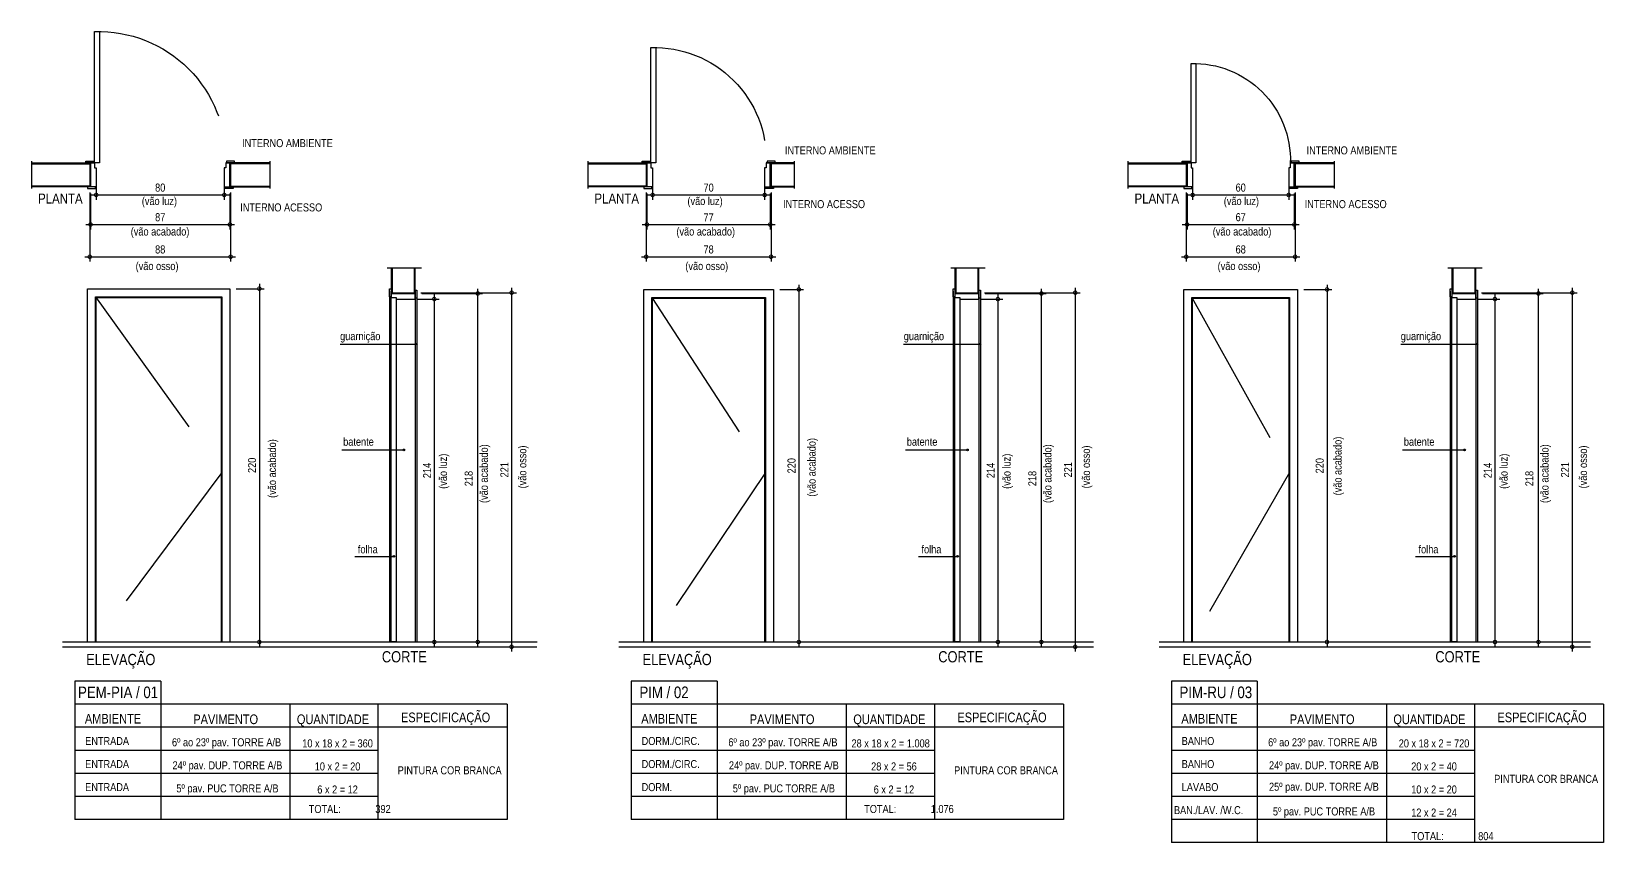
# Model space of a CAD drawing. Header units: metres. Extents: x -0.4 to 43, y -6.3 to 5.
# Drawn here: x 0 to 9.82, y -0.29 to 4.77 of the extents above; entities that cross this region are included whole.
import ezdxf

# ---------------------------------------------------------------- set-up
doc = ezdxf.new("R2010")
doc.units = ezdxf.units.M
doc.linetypes.add('DASHEDX2', pattern=[1.5, 1, -0.5])
for name, color, linetype in [('ARQ-ALV ACAB', 4, 'Continuous'), ('ARQ-ALV OSSO', 5, 'Continuous'), ('ARQ-AUX1', 1, 'Continuous'), ('ARQ-CAX', 1, 'Continuous'), ('ARQ-CAX @ 1', 1, 'Continuous'), ('ARQ-DIM', 2, 'Continuous'), ('ARQ-ENCH', 1, 'Continuous'), ('ARQ-PRJ', 7, 'DASHEDX2'), ('ARQ-TXT', 2, 'Continuous')]:
    doc.layers.add(name, color=color, linetype=linetype)
doc.styles.add('Adesa', font='ARIALN.TTF')
doc.styles.get("Standard").update_dxf_attribs({"font": 'arial.ttf'})
doc.dimstyles.new('ADESA 1-0025', dxfattribs={"dimtxt": 0.05, "dimasz": 0.045, "dimexe": 0.03, "dimexo": 0.04, "dimgap": 0.02, "dimtad": 1, "dimtoh": 1, "dimdec": 0, "dimlfac": 100, "dimzin": 4, "dimtxsty": 'Adesa', "dimblk": 'DOTSMALL', "dimcen": 1, "dimdle": 0.03, "dimclrd": 1, "dimclre": 1, "dimclrt": 256, "dimazin": 1, "dimtm": 1e-09, "dimtfac": 1, "dimtdec": 0, "dimtix": 1, "dimtmove": 2, "dimatfit": 0, "dimldrblk": 'DOTSMALL', "dimfxl": 0.8, "dimtvp": 2, "dimtolj": 1, "dimtzin": 0, "dimarcsym": 0})

# ---------------------------------------------------------------- blocks, each defined once
blk = doc.blocks.new('*U41')
for points in [[(0, 0), (0, 2.2), (-0.71, 2.2), (-0.71, 0)], [(-0.05, 0), (-0.05, 2.15), (-0.66, 2.15), (-0.66, 0)], [(-0.055, 0), (-0.055, 2.145), (-0.655, 2.145), (-0.655, 0)]]:
    blk.add_lwpolyline(points)
at = {"layer": 'ARQ-PRJ'}
blk.add_lwpolyline([(-0.05, 2.15), (-0.66, 1.0575), (-0.05, 0)], dxfattribs=at)
blk = doc.blocks.new('_DotSmall')
at = {"color": 0, "linetype": 'ByBlock', "const_width": 0.5}
blk.add_lwpolyline([(-0.0625, 0, 1), (0.0625, 0, 1)], format="xyb", close=True, dxfattribs=at)
blk = doc.blocks.new('*D30')
at = {"layer": 'ARQ-DIM', "color": 1, "lineweight": -2, "transparency": 16777216}
for p, q in [((7.2168, 3.7687), (7.2168, 3.338)), ((7.8968, 3.7687), (7.8968, 3.338)), ((7.1868, 3.368), (7.9268, 3.368))]:
    blk.add_line(p, q, dxfattribs=at)
at = {"layer": 'ARQ-DIM', "color": 1, "lineweight": -2, "transparency": 16777216, "xscale": 0.045, "yscale": 0.045, "zscale": 0.045, "rotation": 180}
blk.add_blockref('_DotSmall', (7.2168, 3.368), dxfattribs=at)
at = {"layer": 'ARQ-DIM', "color": 1, "lineweight": -2, "transparency": 16777216, "xscale": 0.045, "yscale": 0.045, "zscale": 0.045}
blk.add_blockref('_DotSmall', (7.8968, 3.368), dxfattribs=at)
at = {"layer": 'ARQ-DIM', "transparency": 16777216, "insert": (7.5568, 3.4135), "char_height": 0.05, "attachment_point": 5, "style": 'Adesa'}
blk.add_mtext('\\A1;68', dxfattribs=at)
blk = doc.blocks.new('*D13')
at = {"layer": 'ARQ-DIM', "color": 1, "lineweight": -2, "transparency": 16777216}
for p, q in [((7.2218, 3.7637), (7.2218, 3.5392)), ((7.8918, 3.7637), (7.8918, 3.5392)), ((7.1918, 3.5692), (7.9218, 3.5692))]:
    blk.add_line(p, q, dxfattribs=at)
at = {"layer": 'ARQ-DIM', "color": 1, "lineweight": -2, "transparency": 16777216, "xscale": 0.045, "yscale": 0.045, "zscale": 0.045, "rotation": 180}
blk.add_blockref('_DotSmall', (7.2218, 3.5692), dxfattribs=at)
at = {"layer": 'ARQ-DIM', "color": 1, "lineweight": -2, "transparency": 16777216, "xscale": 0.045, "yscale": 0.045, "zscale": 0.045}
blk.add_blockref('_DotSmall', (7.8918, 3.5692), dxfattribs=at)
at = {"layer": 'ARQ-DIM', "transparency": 16777216, "insert": (7.5568, 3.6147), "char_height": 0.05, "attachment_point": 5, "style": 'Adesa'}
blk.add_mtext('\\A1;67', dxfattribs=at)
blk = doc.blocks.new('*D14')
at = {"layer": 'ARQ-DIM', "color": 1, "lineweight": -2, "transparency": 16777216}
for p, q in [((7.2268, 3.7539), (7.8868, 3.7539)), ((7.2568, 3.8237), (7.2568, 3.7239)), ((7.8568, 3.8237), (7.8568, 3.7239))]:
    blk.add_line(p, q, dxfattribs=at)
at = {"layer": 'ARQ-DIM', "color": 1, "lineweight": -2, "transparency": 16777216, "xscale": 0.045, "yscale": 0.045, "zscale": 0.045, "rotation": 180}
blk.add_blockref('_DotSmall', (7.2568, 3.7539), dxfattribs=at)
at = {"layer": 'ARQ-DIM', "color": 1, "lineweight": -2, "transparency": 16777216, "xscale": 0.045, "yscale": 0.045, "zscale": 0.045}
blk.add_blockref('_DotSmall', (7.8568, 3.7539), dxfattribs=at)
at = {"layer": 'ARQ-DIM', "transparency": 16777216, "insert": (7.5568, 3.7994), "char_height": 0.05, "attachment_point": 5, "style": 'Adesa'}
blk.add_mtext('\\A1;60', dxfattribs=at)
blk = doc.blocks.new('*D15')
at = {"layer": 'ARQ-DIM', "color": 1, "lineweight": -2, "transparency": 16777216}
for p, q in [((7.9518, 3.1639), (8.1261, 3.1639)), ((8.0961, 3.1939), (8.0961, 0.9339)), ((8.0084, 0.9639), (8.1261, 0.9639))]:
    blk.add_line(p, q, dxfattribs=at)
at = {"layer": 'ARQ-DIM', "color": 1, "lineweight": -2, "transparency": 16777216, "xscale": 0.045, "yscale": 0.045, "zscale": 0.045}
for p, rotation in [((8.0961, 3.1639), 90), ((8.0961, 0.9639), 270)]:
    blk.add_blockref('_DotSmall', p, dxfattribs=dict(at, rotation=rotation))
at = {"layer": 'ARQ-DIM', "transparency": 16777216, "insert": (8.0506, 2.0639), "char_height": 0.05, "attachment_point": 5, "rotation": 90, "style": 'Adesa'}
blk.add_mtext('\\A1;220', dxfattribs=at)
blk = doc.blocks.new('*U40')
for points in [[(-0.045, 0.01), (0.005, 0.01), (0.005, 0), (-0.045, 0)], [(0.665, 0.01), (0.615, 0.01), (0.615, 0), (0.665, 0)], [(-0.055, -0.16), (-0.005, -0.16), (-0.005, -0.15), (-0.055, -0.15)], [(0, -0.15), (0, -0.77), (0.03, -0.77), (0.03, -0.15)], [(0.675, -0.16), (0.625, -0.16), (0.625, -0.15), (0.675, -0.15)]]:
    blk.add_lwpolyline(points, close=True)
for points in [[(-0.04, -0.15), (0, -0.15), (0, -0.12), (0.01, -0.12), (0.01, 0), (-0.025, 0), (-0.025, -0.15)], [(0.66, -0.15), (0.62, -0.15), (0.62, -0.12), (0.61, -0.12), (0.61, 0), (0.645, 0), (0.645, -0.15)]]:
    blk.add_lwpolyline(points)
at = {"layer": 'ARQ-PRJ'}
blk.add_arc((0.0179, -0.1679), 0.6024, 268.29865, 1.70135, dxfattribs=at)
blk = doc.blocks.new('*U39')
for points in [[(0, 0), (0, 2.2), (-0.81, 2.2), (-0.81, 0)], [(-0.05, 0), (-0.05, 2.15), (-0.76, 2.15), (-0.76, 0)], [(-0.055, 0), (-0.055, 2.145), (-0.755, 2.145), (-0.755, 0)]]:
    blk.add_lwpolyline(points)
at = {"layer": 'ARQ-PRJ'}
blk.add_lwpolyline([(-0.05, 2.15), (-0.76, 1.0575), (-0.05, 0)], dxfattribs=at)
blk = doc.blocks.new('*D31')
at = {"layer": 'ARQ-DIM', "color": 1, "lineweight": -2, "transparency": 16777216}
for p, q in [((3.843, 3.7687), (3.843, 3.338)), ((4.623, 3.7687), (4.623, 3.338)), ((3.813, 3.368), (4.653, 3.368))]:
    blk.add_line(p, q, dxfattribs=at)
at = {"layer": 'ARQ-DIM', "color": 1, "lineweight": -2, "transparency": 16777216, "xscale": 0.045, "yscale": 0.045, "zscale": 0.045, "rotation": 180}
blk.add_blockref('_DotSmall', (3.843, 3.368), dxfattribs=at)
at = {"layer": 'ARQ-DIM', "color": 1, "lineweight": -2, "transparency": 16777216, "xscale": 0.045, "yscale": 0.045, "zscale": 0.045}
blk.add_blockref('_DotSmall', (4.623, 3.368), dxfattribs=at)
at = {"layer": 'ARQ-DIM', "transparency": 16777216, "insert": (4.233, 3.4135), "char_height": 0.05, "attachment_point": 5, "style": 'Adesa'}
blk.add_mtext('\\A1;78', dxfattribs=at)
blk = doc.blocks.new('*D16')
at = {"layer": 'ARQ-DIM', "color": 1, "lineweight": -2, "transparency": 16777216}
for p, q in [((3.848, 3.7637), (3.848, 3.5392)), ((4.618, 3.7637), (4.618, 3.5392)), ((3.818, 3.5692), (4.648, 3.5692))]:
    blk.add_line(p, q, dxfattribs=at)
at = {"layer": 'ARQ-DIM', "color": 1, "lineweight": -2, "transparency": 16777216, "xscale": 0.045, "yscale": 0.045, "zscale": 0.045, "rotation": 180}
blk.add_blockref('_DotSmall', (3.848, 3.5692), dxfattribs=at)
at = {"layer": 'ARQ-DIM', "color": 1, "lineweight": -2, "transparency": 16777216, "xscale": 0.045, "yscale": 0.045, "zscale": 0.045}
blk.add_blockref('_DotSmall', (4.618, 3.5692), dxfattribs=at)
at = {"layer": 'ARQ-DIM', "transparency": 16777216, "insert": (4.233, 3.6142), "char_height": 0.05, "attachment_point": 5, "style": 'Adesa'}
blk.add_mtext('\\A1;77', dxfattribs=at)
blk = doc.blocks.new('*D17')
at = {"layer": 'ARQ-DIM', "color": 1, "lineweight": -2, "transparency": 16777216}
for p, q in [((3.853, 3.7539), (4.613, 3.7539)), ((3.883, 3.8237), (3.883, 3.7239)), ((4.583, 3.8237), (4.583, 3.7239))]:
    blk.add_line(p, q, dxfattribs=at)
at = {"layer": 'ARQ-DIM', "color": 1, "lineweight": -2, "transparency": 16777216, "xscale": 0.045, "yscale": 0.045, "zscale": 0.045, "rotation": 180}
blk.add_blockref('_DotSmall', (3.883, 3.7539), dxfattribs=at)
at = {"layer": 'ARQ-DIM', "color": 1, "lineweight": -2, "transparency": 16777216, "xscale": 0.045, "yscale": 0.045, "zscale": 0.045}
blk.add_blockref('_DotSmall', (4.583, 3.7539), dxfattribs=at)
at = {"layer": 'ARQ-DIM', "transparency": 16777216, "insert": (4.233, 3.7994), "char_height": 0.05, "attachment_point": 5, "style": 'Adesa'}
blk.add_mtext('\\A1;70', dxfattribs=at)
blk = doc.blocks.new('*D18')
at = {"layer": 'ARQ-DIM', "color": 1, "lineweight": -2, "transparency": 16777216}
for p, q in [((4.678, 3.1639), (4.8267, 3.1639)), ((4.7967, 3.1939), (4.7967, 0.9339)), ((4.709, 0.9639), (4.8267, 0.9639))]:
    blk.add_line(p, q, dxfattribs=at)
at = {"layer": 'ARQ-DIM', "color": 1, "lineweight": -2, "transparency": 16777216, "xscale": 0.045, "yscale": 0.045, "zscale": 0.045}
for p, rotation in [((4.7967, 3.1639), 90), ((4.7967, 0.9639), 270)]:
    blk.add_blockref('_DotSmall', p, dxfattribs=dict(at, rotation=rotation))
at = {"layer": 'ARQ-DIM', "transparency": 16777216, "insert": (4.7512, 2.0639), "char_height": 0.05, "attachment_point": 5, "rotation": 90, "style": 'Adesa'}
blk.add_mtext('\\A1;220', dxfattribs=at)
blk = doc.blocks.new('*U9')
for points in [[(-0.045, 0.01), (0.005, 0.01), (0.005, 0), (-0.045, 0)], [(0.765, 0.01), (0.715, 0.01), (0.715, 0), (0.765, 0)], [(-0.055, -0.16), (-0.005, -0.16), (-0.005, -0.15), (-0.055, -0.15)], [(0, -0.15), (0, -0.87), (0.03, -0.87), (0.03, -0.15)], [(0.775, -0.16), (0.725, -0.16), (0.725, -0.15), (0.775, -0.15)]]:
    blk.add_lwpolyline(points, close=True)
for points in [[(-0.04, -0.15), (0, -0.15), (0, -0.12), (0.01, -0.12), (0.01, 0), (-0.025, 0), (-0.025, -0.15)], [(0.76, -0.15), (0.72, -0.15), (0.72, -0.12), (0.71, -0.12), (0.71, 0), (0.745, 0), (0.745, -0.15)]]:
    blk.add_lwpolyline(points)
at = {"layer": 'ARQ-PRJ'}
blk.add_arc((0.0208, -0.1708), 0.6995, 268.29865, 1.70135, dxfattribs=at)
blk = doc.blocks.new('*U11')
for points in [[(0, 0), (0, 2.205), (-0.89, 2.205), (-0.89, 0)], [(-0.05, 0), (-0.05, 2.155), (-0.84, 2.155), (-0.84, 0)], [(-0.055, 0), (-0.055, 2.15), (-0.835, 2.15), (-0.835, 0)]]:
    blk.add_lwpolyline(points)
at = {"layer": 'ARQ-PRJ'}
blk.add_lwpolyline([(-0.05, 2.155), (-0.84, 1.0575), (-0.05, 0)], dxfattribs=at)
blk = doc.blocks.new('*D24')
at = {"layer": 'ARQ-DIM', "color": 1, "lineweight": -2, "transparency": 16777216}
for p, q in [((2.7911, 0.9339), (2.7911, 3.1689)), ((2.4406, 3.1389), (2.8211, 3.1389)), ((2.5894, 0.9639), (2.8211, 0.9639))]:
    blk.add_line(p, q, dxfattribs=at)
at = {"layer": 'ARQ-DIM', "color": 1, "lineweight": -2, "transparency": 16777216, "xscale": 0.045, "yscale": 0.045, "zscale": 0.045}
for p, rotation in [((2.7911, 3.1389), 90), ((2.7911, 0.9639), 270)]:
    blk.add_blockref('_DotSmall', p, dxfattribs=dict(at, rotation=rotation))
at = {"layer": 'ARQ-DIM', "transparency": 16777216, "insert": (2.7346, 1.9839), "char_height": 0.05, "attachment_point": 5, "rotation": 90, "style": 'Adesa'}
blk.add_mtext('\\A1;218', dxfattribs=at)
blk = doc.blocks.new('*D25')
at = {"layer": 'ARQ-DIM', "color": 1, "lineweight": -2, "transparency": 16777216}
for p, q in [((2.4106, 3.1039), (2.5494, 3.1039)), ((2.5194, 3.1339), (2.5194, 0.9339)), ((2.4506, 0.9639), (2.5494, 0.9639))]:
    blk.add_line(p, q, dxfattribs=at)
at = {"layer": 'ARQ-DIM', "color": 1, "lineweight": -2, "transparency": 16777216, "xscale": 0.045, "yscale": 0.045, "zscale": 0.045}
for p, rotation in [((2.5194, 3.1039), 90), ((2.5194, 0.9639), 270)]:
    blk.add_blockref('_DotSmall', p, dxfattribs=dict(at, rotation=rotation))
at = {"layer": 'ARQ-DIM', "transparency": 16777216, "insert": (2.4743, 2.0339), "char_height": 0.05, "attachment_point": 5, "rotation": 90, "style": 'Adesa'}
blk.add_mtext('\\A1;214', dxfattribs=at)
blk = doc.blocks.new('*D35')
at = {"layer": 'ARQ-DIM', "color": 1, "lineweight": -2, "transparency": 16777216}
for p, q in [((0.3674, 3.7687), (0.3674, 3.338)), ((1.2474, 3.7687), (1.2474, 3.338)), ((0.3374, 3.368), (1.2774, 3.368))]:
    blk.add_line(p, q, dxfattribs=at)
at = {"layer": 'ARQ-DIM', "color": 1, "lineweight": -2, "transparency": 16777216, "xscale": 0.045, "yscale": 0.045, "zscale": 0.045, "rotation": 180}
blk.add_blockref('_DotSmall', (0.3674, 3.368), dxfattribs=at)
at = {"layer": 'ARQ-DIM', "color": 1, "lineweight": -2, "transparency": 16777216, "xscale": 0.045, "yscale": 0.045, "zscale": 0.045}
blk.add_blockref('_DotSmall', (1.2474, 3.368), dxfattribs=at)
at = {"layer": 'ARQ-DIM', "transparency": 16777216, "insert": (0.8074, 3.4135), "char_height": 0.05, "attachment_point": 5, "style": 'Adesa'}
blk.add_mtext('\\A1;88', dxfattribs=at)
blk = doc.blocks.new('*D26')
at = {"layer": 'ARQ-DIM', "color": 1, "lineweight": -2, "transparency": 16777216}
for p, q in [((0.3724, 3.7637), (0.3724, 3.5392)), ((1.2424, 3.7637), (1.2424, 3.5392)), ((0.3424, 3.5692), (1.2724, 3.5692))]:
    blk.add_line(p, q, dxfattribs=at)
at = {"layer": 'ARQ-DIM', "color": 1, "lineweight": -2, "transparency": 16777216, "xscale": 0.045, "yscale": 0.045, "zscale": 0.045, "rotation": 180}
blk.add_blockref('_DotSmall', (0.3724, 3.5692), dxfattribs=at)
at = {"layer": 'ARQ-DIM', "color": 1, "lineweight": -2, "transparency": 16777216, "xscale": 0.045, "yscale": 0.045, "zscale": 0.045}
blk.add_blockref('_DotSmall', (1.2424, 3.5692), dxfattribs=at)
at = {"layer": 'ARQ-DIM', "transparency": 16777216, "insert": (0.8074, 3.6147), "char_height": 0.05, "attachment_point": 5, "style": 'Adesa'}
blk.add_mtext('\\A1;87', dxfattribs=at)
blk = doc.blocks.new('*D27')
at = {"layer": 'ARQ-DIM', "color": 1, "lineweight": -2, "transparency": 16777216}
for p, q in [((0.3774, 3.7539), (1.2374, 3.7539)), ((0.4074, 3.8237), (0.4074, 3.7239)), ((1.2074, 3.8237), (1.2074, 3.7239))]:
    blk.add_line(p, q, dxfattribs=at)
at = {"layer": 'ARQ-DIM', "color": 1, "lineweight": -2, "transparency": 16777216, "xscale": 0.045, "yscale": 0.045, "zscale": 0.045, "rotation": 180}
blk.add_blockref('_DotSmall', (0.4074, 3.7539), dxfattribs=at)
at = {"layer": 'ARQ-DIM', "color": 1, "lineweight": -2, "transparency": 16777216, "xscale": 0.045, "yscale": 0.045, "zscale": 0.045}
blk.add_blockref('_DotSmall', (1.2074, 3.7539), dxfattribs=at)
at = {"layer": 'ARQ-DIM', "transparency": 16777216, "insert": (0.8074, 3.7994), "char_height": 0.05, "attachment_point": 5, "style": 'Adesa'}
blk.add_mtext('\\A1;80', dxfattribs=at)
blk = doc.blocks.new('*U12')
for p, q in [((-0.015, -0.005), (-0.015, -2.195)), ((0.145, -0.0038), (0.145, -2.195)), ((0.155, -0.005), (0.155, -2.195))]:
    blk.add_line(p, q)
for points in [[(-0.015, 0.01), (-0.005, 0.01), (-0.005, -0.04), (-0.015, -0.04)], [(-0.005, -0.045), (0.025, -0.045), (0.025, -2.195), (-0.005, -2.195)], [(0.145, 0), (0.155, 0), (0.155, -0.05), (0.145, -0.05)]]:
    blk.add_lwpolyline(points, close=True)
blk.add_lwpolyline([(-0.005, -0.02), (-0.005, -0.045), (0.025, -0.045), (0.025, -0.055), (0.145, -0.055), (0.145, -0.02), (-0.005, -0.02)])
blk = doc.blocks.new('*D28')
at = {"layer": 'ARQ-DIM', "color": 1, "lineweight": -2, "transparency": 16777216}
for p, q in [((1.2824, 3.1689), (1.4567, 3.1689)), ((1.4267, 3.1989), (1.4267, 0.9339)), ((1.339, 0.9639), (1.4567, 0.9639))]:
    blk.add_line(p, q, dxfattribs=at)
at = {"layer": 'ARQ-DIM', "color": 1, "lineweight": -2, "transparency": 16777216, "xscale": 0.045, "yscale": 0.045, "zscale": 0.045}
for p, rotation in [((1.4267, 3.1689), 90), ((1.4267, 0.9639), 270)]:
    blk.add_blockref('_DotSmall', p, dxfattribs=dict(at, rotation=rotation))
at = {"layer": 'ARQ-DIM', "transparency": 16777216, "insert": (1.3812, 2.0664), "char_height": 0.05, "attachment_point": 5, "rotation": 90, "style": 'Adesa'}
blk.add_mtext('\\A1;220', dxfattribs=at)
blk = doc.blocks.new('*D29')
at = {"layer": 'ARQ-DIM', "color": 1, "lineweight": -2, "transparency": 16777216}
for p, q in [((2.4356, 3.1439), (3.0324, 3.1439)), ((3.0024, 3.1739), (3.0024, 0.9039)), ((2.3656, 0.9339), (3.0324, 0.9339))]:
    blk.add_line(p, q, dxfattribs=at)
at = {"layer": 'ARQ-DIM', "color": 1, "lineweight": -2, "transparency": 16777216, "xscale": 0.045, "yscale": 0.045, "zscale": 0.045}
for p, rotation in [((3.0024, 3.1439), 90), ((3.0024, 0.9339), 270)]:
    blk.add_blockref('_DotSmall', p, dxfattribs=dict(at, rotation=rotation))
at = {"layer": 'ARQ-DIM', "transparency": 16777216, "insert": (2.9573, 2.0389), "char_height": 0.05, "attachment_point": 5, "rotation": 90, "style": 'Adesa'}
blk.add_mtext('\\A1;221', dxfattribs=at)
blk = doc.blocks.new('*U10')
for points in [[(-0.045, 0.01), (0.005, 0.01), (0.005, 0), (-0.045, 0)], [(0.865, 0.01), (0.815, 0.01), (0.815, 0), (0.865, 0)], [(-0.055, -0.16), (-0.005, -0.16), (-0.005, -0.15), (-0.055, -0.15)], [(0, -0.15), (0, -0.97), (0.03, -0.97), (0.03, -0.15)], [(0.875, -0.16), (0.825, -0.16), (0.825, -0.15), (0.875, -0.15)]]:
    blk.add_lwpolyline(points, close=True)
for points in [[(-0.04, -0.15), (0, -0.15), (0, -0.12), (0.01, -0.12), (0.01, 0), (-0.025, 0), (-0.025, -0.15)], [(0.86, -0.15), (0.82, -0.15), (0.82, -0.12), (0.81, -0.12), (0.81, 0), (0.845, 0), (0.845, -0.15)]]:
    blk.add_lwpolyline(points)
at = {"layer": 'ARQ-PRJ'}
blk.add_arc((0.0237, -0.1737), 0.7967, 268.29865, 1.70135, dxfattribs=at)
blk = doc.blocks.new('*D36')
at = {"layer": 'ARQ-DIM', "color": 1, "lineweight": -2, "transparency": 16777216}
for p, q in [((6.312, 0.9339), (6.312, 3.1689)), ((5.9615, 3.1389), (6.342, 3.1389)), ((6.1102, 0.9639), (6.342, 0.9639))]:
    blk.add_line(p, q, dxfattribs=at)
at = {"layer": 'ARQ-DIM', "color": 1, "lineweight": -2, "transparency": 16777216, "xscale": 0.045, "yscale": 0.045, "zscale": 0.045}
for p, rotation in [((6.312, 3.1389), 90), ((6.312, 0.9639), 270)]:
    blk.add_blockref('_DotSmall', p, dxfattribs=dict(at, rotation=rotation))
at = {"layer": 'ARQ-DIM', "transparency": 16777216, "insert": (6.2555, 1.9839), "char_height": 0.05, "attachment_point": 5, "rotation": 90, "style": 'Adesa'}
blk.add_mtext('\\A1;218', dxfattribs=at)
blk = doc.blocks.new('*D37')
at = {"layer": 'ARQ-DIM', "color": 1, "lineweight": -2, "transparency": 16777216}
for p, q in [((5.9315, 3.1039), (6.0702, 3.1039)), ((6.0402, 3.1339), (6.0402, 0.9339)), ((5.9715, 0.9639), (6.0702, 0.9639))]:
    blk.add_line(p, q, dxfattribs=at)
at = {"layer": 'ARQ-DIM', "color": 1, "lineweight": -2, "transparency": 16777216, "xscale": 0.045, "yscale": 0.045, "zscale": 0.045}
for p, rotation in [((6.0402, 3.1039), 90), ((6.0402, 0.9639), 270)]:
    blk.add_blockref('_DotSmall', p, dxfattribs=dict(at, rotation=rotation))
at = {"layer": 'ARQ-DIM', "transparency": 16777216, "insert": (5.9951, 2.0339), "char_height": 0.05, "attachment_point": 5, "rotation": 90, "style": 'Adesa'}
blk.add_mtext('\\A1;214', dxfattribs=at)
blk = doc.blocks.new('*D38')
at = {"layer": 'ARQ-DIM', "color": 1, "lineweight": -2, "transparency": 16777216}
for p, q in [((5.9565, 3.1439), (6.5533, 3.1439)), ((6.5233, 3.1739), (6.5233, 0.9039)), ((5.8865, 0.9339), (6.5533, 0.9339))]:
    blk.add_line(p, q, dxfattribs=at)
at = {"layer": 'ARQ-DIM', "color": 1, "lineweight": -2, "transparency": 16777216, "xscale": 0.045, "yscale": 0.045, "zscale": 0.045}
for p, rotation in [((6.5233, 3.1439), 90), ((6.5233, 0.9339), 270)]:
    blk.add_blockref('_DotSmall', p, dxfattribs=dict(at, rotation=rotation))
at = {"layer": 'ARQ-DIM', "transparency": 16777216, "insert": (6.4782, 2.0389), "char_height": 0.05, "attachment_point": 5, "rotation": 90, "style": 'Adesa'}
blk.add_mtext('\\A1;221', dxfattribs=at)
blk = doc.blocks.new('*D42')
at = {"layer": 'ARQ-DIM', "color": 1, "lineweight": -2, "transparency": 16777216}
for p, q in [((9.4169, 0.9339), (9.4169, 3.1689)), ((9.0664, 3.1389), (9.4469, 3.1389)), ((9.2151, 0.9639), (9.4469, 0.9639))]:
    blk.add_line(p, q, dxfattribs=at)
at = {"layer": 'ARQ-DIM', "color": 1, "lineweight": -2, "transparency": 16777216, "xscale": 0.045, "yscale": 0.045, "zscale": 0.045}
for p, rotation in [((9.4169, 3.1389), 90), ((9.4169, 0.9639), 270)]:
    blk.add_blockref('_DotSmall', p, dxfattribs=dict(at, rotation=rotation))
at = {"layer": 'ARQ-DIM', "transparency": 16777216, "insert": (9.3604, 1.9839), "char_height": 0.05, "attachment_point": 5, "rotation": 90, "style": 'Adesa'}
blk.add_mtext('\\A1;218', dxfattribs=at)
blk = doc.blocks.new('*D43')
at = {"layer": 'ARQ-DIM', "color": 1, "lineweight": -2, "transparency": 16777216}
for p, q in [((9.0364, 3.1039), (9.1751, 3.1039)), ((9.1451, 3.1339), (9.1451, 0.9339)), ((9.0764, 0.9639), (9.1751, 0.9639))]:
    blk.add_line(p, q, dxfattribs=at)
at = {"layer": 'ARQ-DIM', "color": 1, "lineweight": -2, "transparency": 16777216, "xscale": 0.045, "yscale": 0.045, "zscale": 0.045}
for p, rotation in [((9.1451, 3.1039), 90), ((9.1451, 0.9639), 270)]:
    blk.add_blockref('_DotSmall', p, dxfattribs=dict(at, rotation=rotation))
at = {"layer": 'ARQ-DIM', "transparency": 16777216, "insert": (9.1, 2.0339), "char_height": 0.05, "attachment_point": 5, "rotation": 90, "style": 'Adesa'}
blk.add_mtext('\\A1;214', dxfattribs=at)
blk = doc.blocks.new('*D44')
at = {"layer": 'ARQ-DIM', "color": 1, "lineweight": -2, "transparency": 16777216}
for p, q in [((9.0614, 3.1439), (9.6582, 3.1439)), ((9.6282, 3.1739), (9.6282, 0.9039)), ((8.9914, 0.9339), (9.6582, 0.9339))]:
    blk.add_line(p, q, dxfattribs=at)
at = {"layer": 'ARQ-DIM', "color": 1, "lineweight": -2, "transparency": 16777216, "xscale": 0.045, "yscale": 0.045, "zscale": 0.045}
for p, rotation in [((9.6282, 3.1439), 90), ((9.6282, 0.9339), 270)]:
    blk.add_blockref('_DotSmall', p, dxfattribs=dict(at, rotation=rotation))
at = {"layer": 'ARQ-DIM', "transparency": 16777216, "insert": (9.5831, 2.0389), "char_height": 0.05, "attachment_point": 5, "rotation": 90, "style": 'Adesa'}
blk.add_mtext('\\A1;221', dxfattribs=at)

msp = doc.modelspace()

# ---------------------------------------------------------------- hatches: boundary and pattern name
at = {"layer": 'ARQ-ENCH', "ltscale": 0.01}
h = msp.add_hatch(color=256, dxfattribs=at)
edge = h.paths.add_edge_path()
edge.add_arc((2.4064, 2.8235), 0.00559, 0, 360)
h = msp.add_hatch(color=256, dxfattribs=at)
edge = h.paths.add_edge_path()
edge.add_arc((5.9272, 2.8235), 0.00559, 0, 360)
h = msp.add_hatch(color=256, dxfattribs=at)
edge = h.paths.add_edge_path()
edge.add_arc((9.0321, 2.8235), 0.00559, 0, 360)
h = msp.add_hatch(color=256, dxfattribs=at)
edge = h.paths.add_edge_path()
edge.add_arc((2.3288, 2.1623), 0.00559, 0, 360)
h = msp.add_hatch(color=256, dxfattribs=at)
edge = h.paths.add_edge_path()
edge.add_arc((5.8497, 2.1623), 0.00559, 0, 360)
h = msp.add_hatch(color=256, dxfattribs=at)
edge = h.paths.add_edge_path()
edge.add_arc((8.9546, 2.1623), 0.00559, 0, 360)
h = msp.add_hatch(color=256, dxfattribs=at)
edge = h.paths.add_edge_path()
edge.add_arc((2.2669, 1.4984), 0.00559, 0, 360)
h = msp.add_hatch(color=256, dxfattribs=at)
edge = h.paths.add_edge_path()
edge.add_arc((5.7878, 1.4984), 0.00559, 0, 360)
h = msp.add_hatch(color=256, dxfattribs=at)
edge = h.paths.add_edge_path()
edge.add_arc((8.8927, 1.4984), 0.00559, 0, 360)

# ---------------------------------------------------------------- linework, layer by layer
at = {"layer": 'ARQ-ALV ACAB', "linetype": 'Continuous'}
for p, q in [((0.1976, 0.9639), (3.1612, 0.9639)), ((3.6732, 0.9639), (6.6369, 0.9639)), ((7.047, 0.9639), (9.7418, 0.9639))]:
    msp.add_line(p, q, dxfattribs=at)
at = {"layer": 'ARQ-ALV ACAB', "elevation": 0}
for points in [[(0.003, 3.9537), (0.3724, 3.9537), (0.3724, 3.8037), (0.003, 3.8037)], [(1.4917, 3.9537), (1.2424, 3.9537), (1.2424, 3.8037), (1.4917, 3.8037)], [(3.4786, 3.9537), (3.848, 3.9537), (3.848, 3.8037), (3.4786, 3.8037)], [(4.7674, 3.9537), (4.618, 3.9537), (4.618, 3.8037), (4.7674, 3.8037)], [(6.8524, 3.9537), (7.2218, 3.9537), (7.2218, 3.8037), (6.8524, 3.8037)], [(8.1412, 3.9537), (7.8918, 3.9537), (7.8918, 3.8037), (8.1412, 3.8037)]]:
    msp.add_lwpolyline(points, dxfattribs=at)
at = {"layer": 'ARQ-ALV ACAB', "ltscale": 0.05}
for points in [[(2.2506, 3.2985), (2.2506, 3.1389), (2.4006, 3.1389), (2.4006, 3.2985)], [(5.7715, 3.2985), (5.7715, 3.1389), (5.9215, 3.1389), (5.9215, 3.2985)], [(8.8764, 3.2985), (8.8764, 3.1389), (9.0264, 3.1389), (9.0264, 3.2985)]]:
    msp.add_lwpolyline(points, dxfattribs=at)
at = {"layer": 'ARQ-ALV OSSO', "ltscale": 0.05}
for p, q in [((0.1976, 0.9339), (3.1608, 0.9339)), ((3.6732, 0.9339), (6.6365, 0.9339)), ((7.047, 0.9339), (9.7414, 0.9339))]:
    msp.add_line(p, q, dxfattribs=at)
at = {"layer": 'ARQ-ALV OSSO', "elevation": 0}
for points in [[(0.003, 3.9487), (0.3674, 3.9487), (0.3674, 3.8087), (0.003, 3.8087)], [(1.4917, 3.9487), (1.2474, 3.9487), (1.2474, 3.8087), (1.4917, 3.8087)], [(3.4786, 3.9487), (3.843, 3.9487), (3.843, 3.8087), (3.4786, 3.8087)], [(4.7674, 3.9487), (4.623, 3.9487), (4.623, 3.8087), (4.7674, 3.8087)], [(6.8524, 3.9487), (7.2168, 3.9487), (7.2168, 3.8087), (6.8524, 3.8087)], [(8.1412, 3.9487), (7.8968, 3.9487), (7.8968, 3.8087), (8.1412, 3.8087)]]:
    msp.add_lwpolyline(points, dxfattribs=at)
at = {"layer": 'ARQ-ALV OSSO', "ltscale": 0.05}
for points in [[(2.2556, 3.2985), (2.2556, 3.1439), (2.3956, 3.1439), (2.3956, 3.2985)], [(5.7765, 3.2985), (5.7765, 3.1439), (5.9165, 3.1439), (5.9165, 3.2985)], [(8.8814, 3.2985), (8.8814, 3.1439), (9.0214, 3.1439), (9.0214, 3.2985)]]:
    msp.add_lwpolyline(points, dxfattribs=at)
at = {"layer": 'ARQ-AUX1', "elevation": 0}
for points in [[(0.003, 3.9637), (0.003, 3.7937)], [(1.4917, 3.9637), (1.4917, 3.7937)], [(3.4786, 3.9637), (3.4786, 3.7937)], [(4.7674, 3.9637), (4.7674, 3.7937)], [(6.8524, 3.9637), (6.8524, 3.7937)], [(8.1412, 3.9637), (8.1412, 3.7937)]]:
    msp.add_lwpolyline(points, dxfattribs=at)
at = {"layer": 'ARQ-AUX1'}
for points in [[(2.2261, 3.2985), (2.4389, 3.2985)], [(5.7469, 3.2985), (5.9598, 3.2985)], [(8.8518, 3.2985), (9.0647, 3.2985)]]:
    msp.add_lwpolyline(points, dxfattribs=at)
at = {"layer": 'ARQ-ENCH', "ltscale": 0.01}
for p, q in [((1.9305, 2.8235), (2.4064, 2.8235)), ((5.4514, 2.8235), (5.9272, 2.8235)), ((8.5563, 2.8235), (9.0321, 2.8235)), ((1.9413, 2.1623), (2.3288, 2.1623)), ((5.4621, 2.1623), (5.8497, 2.1623)), ((8.567, 2.1623), (8.9546, 2.1623)), ((2.0235, 1.4984), (2.2613, 1.4984)), ((5.5444, 1.4984), (5.7822, 1.4984)), ((8.6493, 1.4984), (8.8871, 1.4984)), ((0.8108, 0.7192), (0.2747, 0.7192)), ((0.8108, 0.7192), (0.8108, -0.1438)), ((4.2865, 0.7192), (3.7503, 0.7192)), ((4.2865, 0.7192), (4.2865, -0.1438)), ((7.6603, 0.7192), (7.1241, 0.7192)), ((7.6603, 0.7192), (7.6603, -0.2877)), ((0.6133, 0.5754), (0.2747, 0.5754)), ((2.9741, 0.5754), (0.6133, 0.5754)), ((1.6177, 0.5754), (1.6177, -0.1438)), ((2.1677, 0.5754), (2.1677, -0.1438)), ((2.9741, 0.5754), (2.9741, -0.1438)), ((4.089, 0.5754), (3.7503, 0.5754)), ((6.4498, 0.5754), (4.089, 0.5754)), ((5.0933, 0.5754), (5.0933, -0.1438)), ((5.6433, 0.5754), (5.6433, -0.1438)), ((6.4498, 0.5754), (6.4498, -0.1438)), ((7.4627, 0.5754), (7.1241, 0.5754)), ((9.8236, 0.5754), (7.4627, 0.5754)), ((8.4671, 0.5754), (8.4671, -0.2877)), ((9.0171, 0.5754), (9.0171, -0.2877)), ((9.8236, 0.5754), (9.8236, -0.2877)), ((2.9741, 0.4315), (0.2747, 0.4315)), ((2.1677, 0.4315), (0.2747, 0.4315)), ((2.1677, 0.4315), (0.2747, 0.4315)), ((6.4498, 0.4315), (3.7503, 0.4315)), ((5.6433, 0.4315), (3.7503, 0.4315)), ((5.6433, 0.4315), (3.7503, 0.4315)), ((9.8236, 0.4315), (7.1241, 0.4315)), ((9.0171, 0.4315), (7.1241, 0.4315)), ((9.0171, 0.4315), (7.1241, 0.4315)), ((2.1677, 0.2877), (0.2747, 0.2877)), ((2.1677, 0.2877), (0.2747, 0.2877)), ((5.6433, 0.2877), (3.7503, 0.2877)), ((5.6433, 0.2877), (3.7503, 0.2877)), ((9.0171, 0.2877), (7.1241, 0.2877)), ((9.0171, 0.2877), (7.1241, 0.2877)), ((2.1677, 0.1438), (0.2747, 0.1438)), ((2.1677, 0.1438), (0.2747, 0.1438)), ((5.6433, 0.1438), (3.7503, 0.1438)), ((5.6433, 0.1438), (3.7503, 0.1438)), ((9.0171, 0.1438), (7.1241, 0.1438)), ((9.0171, 0.1438), (7.1241, 0.1438)), ((2.1677, 0), (0.2747, 0)), ((2.1677, 0), (0.2747, 0)), ((5.6433, 0), (3.7503, 0)), ((5.6433, 0), (3.7503, 0)), ((9.0171, 0), (7.1241, 0)), ((9.0171, 0), (7.1241, 0)), ((2.9741, -0.1438), (0.2747, -0.1438)), ((2.9741, -0.1438), (0.2747, -0.1438)), ((6.4498, -0.1438), (3.7503, -0.1438)), ((6.4498, -0.1438), (3.7503, -0.1438)), ((9.0171, -0.1438), (7.1241, -0.1438)), ((9.0171, -0.1438), (7.1241, -0.1438)), ((9.8236, -0.2877), (7.1241, -0.2877)), ((9.8236, -0.2877), (7.1241, -0.2877))]:
    msp.add_line(p, q, dxfattribs=at)
for points in [[(0.2747, 0.7192), (0.2747, -0.1438)], [(3.7503, 0.7192), (3.7503, -0.1438)], [(7.1241, 0.7192), (7.1241, -0.2877)]]:
    msp.add_lwpolyline(points, dxfattribs=at)
for centre in [(2.4064, 2.8235), (5.9272, 2.8235), (9.0321, 2.8235), (2.3288, 2.1623), (5.8497, 2.1623), (8.9546, 2.1623), (2.2669, 1.4984), (5.7878, 1.4984), (8.8927, 1.4984)]:
    msp.add_circle(centre, 0.00559, dxfattribs=at)

# ---------------------------------------------------------------- block references
at = {"layer": 'ARQ-CAX', "xscale": -1}
for name, p in [('*U11', (0.3524, 0.9639)), ('*U39', (3.828, 0.9639)), ('*U41', (7.2018, 0.9639))]:
    msp.add_blockref(name, p, dxfattribs=at)
at = {"layer": 'ARQ-CAX'}
for p in [(2.2556, 3.1589), (5.7765, 3.1589), (8.8814, 3.1589)]:
    msp.add_blockref('*U12', p, dxfattribs=at)
at = {"layer": 'ARQ-CAX @ 1', "xscale": -1, "rotation": 180}
for name, p in [('*U10', (0.3974, 3.8037, 0)), ('*U9', (3.873, 3.8037, 0)), ('*U40', (7.2468, 3.8037, 0))]:
    msp.add_blockref(name, p, dxfattribs=at)

# ---------------------------------------------------------------- texts
at = {"layer": 'ARQ-TXT', "ltscale": 0.01, "char_height": 0.05, "attachment_point": 1}
for s, insert, width in [('{\\fArial Narrow|b0|i0|c0|p34;INTERNO AMBIENTE}', (1.3188, 4.1024), 0.755066), ('{\\fArial Narrow|b0|i0|c0|p34;INTERNO AMBIENTE}', (4.7099, 4.057), 0.63218), ('{\\fArial Narrow|b0|i0|c0|p34;INTERNO AMBIENTE}', (7.9682, 4.057, 0), 0.755066), ('{\\fArial Narrow|b0|i0|c0|p34;INTERNO ACESSO}', (1.3071, 3.7011), 0.529073), ('{\\fArial Narrow|b0|i0|c0|p34;INTERNO ACESSO}', (4.6982, 3.7217), 0.664717), ('{\\fArial Narrow|b0|i0|c0|p34;INTERNO ACESSO}', (7.9565, 3.7217, 0), 0.529073)]:
    msp.add_mtext(s, dxfattribs=dict(at, insert=insert, width=width))
at = {"layer": 'ARQ-TXT', "width": 0.551174, "style": 'Adesa'}
for s, insert, char_height, attachment_point in [('PLANTA', (0.0442, 3.7628), 0.0625, 1), ('\\pi0.33845;(vão luz)', (0.3539, 3.7408), 0.05, 1), ('PLANTA', (3.5199, 3.7628), 0.0625, 1), ('\\pi0.33845;(vão luz)', (3.7626, 3.7408), 0.05, 1), ('PLANTA', (6.8937, 3.7628), 0.0625, 1), ('\\pi0.33845;(vão luz)', (7.1128, 3.7408), 0.05, 1), ('\\pi0.1919;(vão acabado)', (0.4314, 3.5506), 0.05, 1), ('\\pi0.1919;(vão acabado)', (3.8401, 3.5506), 0.05, 1), ('\\pi0.1919;(vão acabado)', (7.1904, 3.5506), 0.05, 1), ('\\pi0.2005;(vão osso)', (0.4535, 3.3351), 0.05, 1), ('\\pi0.2005;(vão osso)', (3.8873, 3.3351), 0.05, 1), ('\\pi0.2005;(vão osso)', (7.2124, 3.3351), 0.05, 1), ('guarnição', (2.1828, 2.8976), 0.05, 3), ('guarnição', (5.7037, 2.8976), 0.05, 3), ('guarnição', (8.8086, 2.8976), 0.05, 3), ('batente', (2.1415, 2.2387), 0.05, 3), ('batente', (5.6623, 2.2387), 0.05, 3), ('batente', (8.7673, 2.2387), 0.05, 3), ('folha', (2.1663, 1.5674), 0.05, 3), ('folha', (5.6871, 1.5674), 0.05, 3), ('folha', (8.792, 1.5674), 0.05, 3), ('ELEVAÇÃO', (0.3449, 0.8895), 0.07, 1), ('CORTE', (2.192, 0.9067), 0.07, 1), ('ELEVAÇÃO', (3.8205, 0.8895), 0.07, 1), ('CORTE', (5.6676, 0.9067), 0.07, 1), ('ELEVAÇÃO', (7.1943, 0.8895), 0.07, 1), ('CORTE', (8.7726, 0.9067), 0.07, 1)]:
    msp.add_mtext(s, dxfattribs=dict(at, insert=insert, char_height=char_height, attachment_point=attachment_point))
at = {"layer": 'ARQ-TXT', "ltscale": 0.01, "char_height": 0.05, "attachment_point": 7, "rotation": 90, "style": 'Adesa'}
for s, insert, width in [('(vão acabado)', (1.5457, 1.8632), 0.403628), ('(vão acabado)', (2.869, 1.8313), 0.403628), ('(vão osso)', (3.1093, 1.9226), 0.26445), ('(vão acabado)', (4.9164, 1.8707), 0.403628), ('(vão acabado)', (6.3899, 1.8313), 0.403628), ('(vão osso)', (6.6302, 1.9226), 0.26445), ('(vão acabado)', (8.2021, 1.8791), 0.403628), ('(vão acabado)', (9.4948, 1.8313), 0.403628), ('(vão osso)', (9.7351, 1.9226), 0.26445)]:
    msp.add_mtext(s, dxfattribs=dict(at, insert=insert, width=width))
at = {"layer": 'ARQ-TXT', "char_height": 0.05, "width": 0.390979, "attachment_point": 7, "rotation": 90, "style": 'Adesa'}
for insert in [(2.6136, 1.7593), (6.1344, 1.7593), (9.2393, 1.7593)]:
    msp.add_mtext('\\pi0.1604;(vão luz)', dxfattribs=dict(at, insert=insert))
at = {"layer": 'ARQ-TXT', "ltscale": 0.01, "style": 'Adesa'}
for s, insert, char_height, width, attachment_point in [('PEM-PIA / 01', (0.2943, 0.6857), 0.072, 0.698302, 1), ('PIM / 02', (3.801, 0.6857), 0.072, 0.698302, 1), ('PIM-RU / 03', (7.1747, 0.6857), 0.072, 0.698302, 1), ('AMBIENTE', (0.5124, 0.5151), 0.06, 0.605305, 2), ('PAVIMENTO', (1.2164, 0.5114), 0.06, 0.605305, 2), ('QUANTIDADE', (1.8863, 0.5114), 0.06, 0.605305, 2), ('ESPECIFICAÇÃO', (2.59, 0.5234), 0.06, 0.605305, 2), ('AMBIENTE', (3.988, 0.5151), 0.06, 0.605305, 2), ('PAVIMENTO', (4.6921, 0.5114), 0.06, 0.605305, 2), ('QUANTIDADE', (5.362, 0.5114), 0.06, 0.605305, 2), ('ESPECIFICAÇÃO', (6.0657, 0.5234), 0.06, 0.605305, 2), ('AMBIENTE', (7.3618, 0.5151), 0.06, 0.605305, 2), ('PAVIMENTO', (8.0658, 0.5114), 0.06, 0.605305, 2), ('QUANTIDADE', (8.7357, 0.5114), 0.06, 0.605305, 2), ('ESPECIFICAÇÃO', (9.4395, 0.5234), 0.06, 0.605305, 2), ('ENTRADA', (0.3389, 0.3709), 0.05, 0.538805, 1), ('\\pi0.02556;6º ao 23º pav. TORRE A/B', (0.8553, 0.3304), 0.05, 0.727785, 4), ('10 x 18 x 2 = 360', (1.9152, 0.3307), 0.05, 0.452083, 5), ('DORM./CIRC.', (3.8146, 0.3709), 0.05, 0.538805, 1), ('\\pi0.02556;6º ao 23º pav. TORRE A/B', (4.331, 0.3304), 0.05, 0.727785, 4), ('28 x 18 x 2 = 1.008', (5.3702, 0.3307), 0.05, 0.631403, 5), ('BANHO', (7.1884, 0.3709), 0.05, 0.538805, 1), ('\\pi0.02492;6º ao 23º pav. TORRE A/B', (7.7034, 0.3304), 0.05, 0.726503, 4), ('20 x 18 x 2 = 720', (8.7646, 0.3307), 0.05, 0.589866, 5), ('ENTRADA', (0.3389, 0.2271), 0.05, 0.538805, 1), ('\\pi0.04099;24º pav. DUP. TORRE A/B', (0.8432, 0.1866), 0.05, 0.763521, 4), ('10 x 2 = 20', (1.9152, 0.1869), 0.05, 0.39922, 5), ('DORM./CIRC.', (3.8146, 0.2271), 0.05, 0.538805, 1), ('\\pi0.04099;24º pav. DUP. TORRE A/B', (4.3189, 0.1866), 0.05, 0.763521, 4), ('28 x 2 = 56', (5.3909, 0.1869), 0.05, 0.39922, 5), ('BANHO', (7.1884, 0.2271), 0.05, 0.538805, 1), ('\\pi0.04099;24º pav. DUP. TORRE A/B', (7.6927, 0.1866), 0.05, 0.763521, 4), ('20 x 2 = 40', (8.7646, 0.1869), 0.05, 0.39922, 5), ('PINTURA COR BRANCA', (2.2908, 0.188), 0.05, 0.664931, 1), ('PINTURA COR BRANCA', (5.7665, 0.188), 0.05, 0.664931, 1), ('PINTURA COR BRANCA', (9.1403, 0.1348), 0.05, 0.664931, 1), ('ENTRADA', (0.3389, 0.0832), 0.05, 0.538805, 1), ('\\pi0.06522;5º pav. PUC TORRE A/B', (0.8432, 0.0427), 0.05, 0.763521, 4), ('6 x 2 = 12', (1.9152, 0.043), 0.05, 0.39922, 5), ('DORM.', (3.8146, 0.0832), 0.05, 0.538805, 1), ('\\pi0.06522;5º pav. PUC TORRE A/B', (4.3189, 0.0427), 0.05, 0.763521, 4), ('6 x 2 = 12', (5.3909, 0.043), 0.05, 0.39922, 5), ('LAVABO', (7.1884, 0.0832), 0.05, 0.538805, 1), ('\\pi0.04099;25º pav. DUP. TORRE A/B', (7.6927, 0.053), 0.05, 0.763521, 4), ('10 x 2 = 20', (8.7646, 0.043), 0.05, 0.39922, 5), ('TOTAL:^I 392', (1.7354, -0.0534), 0.05, 0.534214, 1), ('TOTAL:^I 1.076', (5.205, -0.0534), 0.05, 0.572704, 1), ('BAN./LAV. /W.C.', (7.1401, -0.0606), 0.05, 0.538805, 1), ('\\pi0.06522;5º pav. PUC TORRE A/B', (7.6927, -0.1011), 0.05, 0.763521, 4), ('12 x 2 = 24', (8.7646, -0.1008), 0.05, 0.39922, 5), ('TOTAL:^I 804', (8.6245, -0.2227), 0.05, 0.534214, 1)]:
    msp.add_mtext(s, dxfattribs=dict(at, insert=insert, char_height=char_height, width=width, attachment_point=attachment_point))

# ---------------------------------------------------------------- dimensions: what is measured, and where the dimension line sits
at = {"layer": 'ARQ-DIM'}
for base, p1, p2, picture, middle in [((1.2074, 3.7539), (0.4074, 3.8637, 0), (1.2074, 3.8637, 0), '*D27', (0.8074, 3.7994)), ((4.583, 3.7539), (3.883, 3.8637, 0), (4.583, 3.8637, 0), '*D17', (4.233, 3.7994)), ((7.8568, 3.7539), (7.2568, 3.8637, 0), (7.8568, 3.8637, 0), '*D14', (7.5568, 3.7994)), ((1.2474, 3.368), (0.3674, 3.8087, 0), (1.2474, 3.8087, 0), '*D35', (0.8074, 3.4135)), ((1.2424, 3.5692), (0.3724, 3.8037, 0), (1.2424, 3.8037, 0), '*D26', (0.8074, 3.6147)), ((4.623, 3.368), (3.843, 3.8087, 0), (4.623, 3.8087, 0), '*D31', (4.233, 3.4135)), ((4.618, 3.5692), (3.848, 3.8037, 0), (4.618, 3.8037, 0), '*D16', (4.233, 3.6142)), ((7.8968, 3.368), (7.2168, 3.8087, 0), (7.8968, 3.8087, 0), '*D30', (7.5568, 3.4135)), ((7.8918, 3.5692), (7.2218, 3.8037, 0), (7.8918, 3.8037, 0), '*D13', (7.5568, 3.6147))]:
    dim = msp.add_linear_dim(base=base, p1=p1, p2=p2, dimstyle='ADESA 1-0025', dxfattribs=at)
    dim.commit()
    dim.dimension.update_dxf_attribs({"geometry": picture, "text_midpoint": middle})
for base, p1, p2, picture, middle in [((1.42669, 0.96394), (1.24236, 3.16893), (1.29895, 0.96394), '*D28', (1.38116, 2.06644)), ((3.0024, 0.9339), (2.3956, 3.1439), (2.3256, 0.9339), '*D29', (2.9573, 2.0389)), ((4.7967, 0.9639, 0), (4.638, 3.1639), (4.669, 0.9639), '*D18', (4.7512, 2.0639, 0)), ((6.5233, 0.9339), (5.9165, 3.1439), (5.8465, 0.9339), '*D38', (6.4782, 2.0389)), ((8.0961, 0.9639), (7.9118, 3.1639), (7.9684, 0.9639), '*D15', (8.0506, 2.0639)), ((9.6282, 0.9339), (9.0214, 3.1439), (8.9514, 0.9339), '*D44', (9.5831, 2.0389)), ((2.5194, 0.9639), (2.3706, 3.1039), (2.4106, 0.9639), '*D25', (2.4743, 2.0339)), ((6.0402, 0.9639), (5.8915, 3.1039), (5.9315, 0.9639), '*D37', (5.9951, 2.0339)), ((9.1451, 0.9639), (8.9964, 3.1039), (9.0364, 0.9639), '*D43', (9.1, 2.0339))]:
    dim = msp.add_linear_dim(base=base, p1=p1, p2=p2, angle=90, dimstyle='ADESA 1-0025', dxfattribs=at)
    dim.commit()
    dim.dimension.update_dxf_attribs({"geometry": picture, "text_midpoint": middle})
for base, p1, p2, picture, middle in [((2.79112, 3.13895), (2.54937, 0.96394), (2.40063, 3.13895), '*D24', (2.73463, 1.98394)), ((6.31197, 3.13895), (6.07022, 0.96394), (5.92148, 3.13895), '*D36', (6.25548, 1.98394)), ((9.41688, 3.13895), (9.17513, 0.96394), (9.02639, 3.13895), '*D42', (9.36039, 1.98394))]:
    dim = msp.add_linear_dim(base=base, p1=p1, p2=p2, angle=90, dimstyle='ADESA 1-0025', dxfattribs=at)
    dim.commit()
    dim.dimension.update_dxf_attribs({"geometry": picture, "text_midpoint": middle, "dimtype": 160})

doc.saveas('drawing.dxf')
